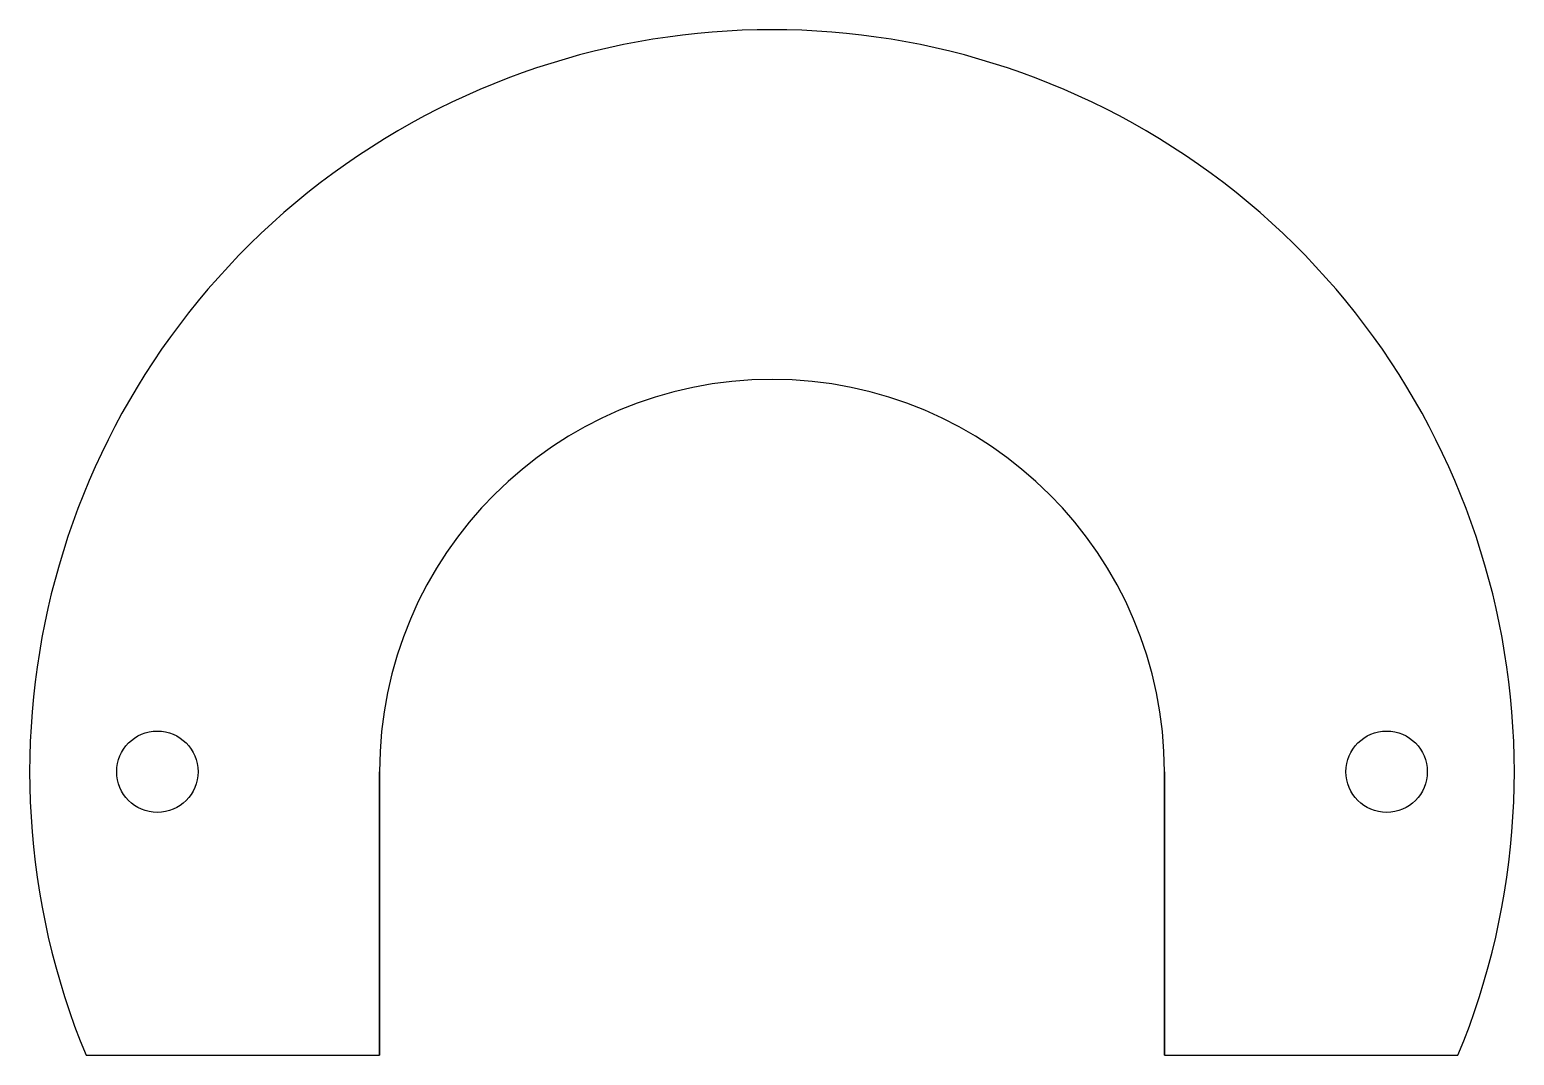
# Model space of a CAD drawing. Header units: millimetres. Extents: x -78 to 78, y -30 to 78.
import ezdxf

# ---------------------------------------------------------------- set-up
doc = ezdxf.new("R2010")
doc.units = ezdxf.units.MM
doc.layers.add('Body', color=7, linetype='CONTINUOUS')

msp = doc.modelspace()

# ---------------------------------------------------------------- linework, layer by layer
at = {"layer": 'Body'}
for p, q in [((-60.7, 0), (-60.7, 0, 10)), ((-60.7, 0), (-60.7, 0, 10)), ((-41.5, 0), (-41.5, -30)), ((-41.5, -30, 10), (-41.5, 0, 10)), ((-41.5, 0), (-41.5, -30)), ((-41.5, -30, 10), (-41.5, 0, 10)), ((-41.5, 0), (-41.5, 0, 10)), ((-41.5, 0), (-41.5, 0, 10)), ((41.5, -30), (41.5, 0)), ((41.5, 0, 10), (41.5, -30, 10)), ((41.5, -30), (41.5, 0)), ((41.5, 0), (41.5, 0, 10)), ((41.5, 0, 10), (41.5, -30, 10)), ((41.5, 0), (41.5, 0, 10)), ((60.7, 0), (60.7, 0, 10)), ((60.7, 0), (60.7, 0, 10)), ((-72.5414, -30), (-72.5414, -30, 10)), ((-72.5414, -30), (-41.5, -30)), ((-72.5414, -30, 10), (-41.5, -30, 10)), ((-72.5414, -30), (-72.5414, -30, 10)), ((-72.5414, -30), (-41.5, -30)), ((-72.5414, -30, 10), (-41.5, -30, 10)), ((-41.5, -30, 10), (-41.5, -30)), ((-41.5, -30, 10), (-41.5, -30)), ((41.5, -30), (72.5414, -30)), ((41.5, -30, 10), (72.5414, -30, 10)), ((41.5, -30), (41.5, -30, 10)), ((41.5, -30), (72.5414, -30)), ((41.5, -30, 10), (72.5414, -30, 10)), ((41.5, -30), (41.5, -30, 10)), ((72.5414, -30), (72.5414, -30, 10)), ((72.5414, -30), (72.5414, -30, 10))]:
    msp.add_line(p, q, dxfattribs=at)
for centre in [(-65, 0), (-65, 0), (-65, 0), (-65, 0), (65, 0), (65, 0), (65, 0), (65, 0)]:
    msp.add_circle(centre, 4.3, dxfattribs=at)
for centre, radius, start, end in [((0, 0), 78.5, -22.4679, -157.532), ((0, 0, 10), 78.5, -22.4679, -157.532), ((0, 0), 78.5, -22.4679, -157.532), ((0, 0, 10), 78.5, -22.4679, -157.532), ((0, 0), 41.5, 0, 180), ((0, 0, 10), 41.5, 0, -180), ((0, 0), 41.5, 0, 180), ((0, 0, 10), 41.5, 0, -180)]:
    msp.add_arc(centre, radius, start, end, dxfattribs=at)

doc.saveas('drawing.dxf')
